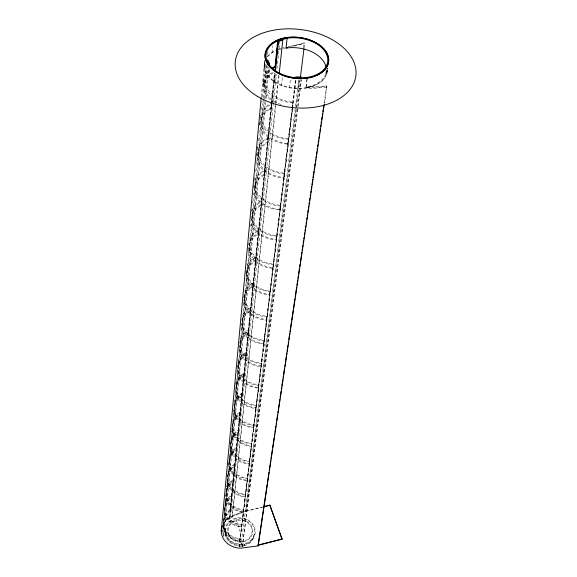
<?xml version="1.0" encoding="UTF-8"?>
<svg xmlns="http://www.w3.org/2000/svg" width="577" height="577" viewBox="0 0 577 577"><rect width="100%" height="100%" fill="white"/><g stroke="black" fill="none" stroke-linecap="round" stroke-linejoin="round"><path stroke-width="0.43" stroke-dasharray="2.88 2.16" d="M261.28 96.583L264.641 60.102M264.208 66.47L264.699 61.162M263.206 84.206L263.667 79.258M245.917 272.892L246.083 271.096M248.088 249.567L248.254 247.771M250.259 226.234L250.425 224.446M251.009 218.164L251.175 216.368M251.68 210.987L251.846 209.191M252.43 202.909L252.596 201.121M253.18 194.838L253.346 193.043M253.844 187.662L254.096 184.972M254.601 179.584L254.767 177.795M255.351 171.513L255.517 169.717M256.015 164.337L256.267 161.647M256.772 156.259L257.017 153.569M257.522 148.188L257.688 146.392M258.186 141.012L258.438 138.321M258.943 132.934L259.188 130.243M259.693 124.863L259.938 122.173M260.357 117.686L260.609 114.996M261.107 109.608L261.359 106.918M261.778 102.432L261.944 100.636M262.283 97.051L265.449 62.958M326.842 87.084C306.567 88.815 278.042 93.568 265.499 72.435L266.314 63.809M224.684 508.272L224.806 506.988M226.09 493.263L226.278 491.251M227.569 477.605L227.764 475.513A18.954 16.344 6.8 0 0 245.434 494.2L245.304 496.855A19.438 16.791 6.8 0 1 226.912 482.661M229.098 461.311L229.307 459.126M230.778 443.475L230.915 441.953M232.387 426.331L232.61 423.936M234.154 407.571L234.385 405.061M236 387.895L236.245 385.256M237.94 367.224L238.207 364.455M239.989 345.493L240.263 342.579M242.138 322.622L242.427 319.543M244.403 298.497L244.713 295.258M246.797 273.029L247.122 269.603M249.329 246.105L249.668 242.477M252.012 217.579L252.373 213.735M254.854 187.323L255.243 183.241M257.876 155.163L258.287 150.821M261.1 120.925L261.532 116.294M264.533 84.386L264.994 79.438M222.578 532.001L263.386 98.761M263.465 97.866L266.682 63.78M267.93 51.634L267.44 56.813L272.092 52.731L275.193 51.216M264.086 99.532L222.895 533.675L223.789 536.379L265.752 101.963M264.172 98.638L267.324 65.453M222.369 527.046L224.092 522.812C232.798 511.59 249.668 511.121 262.225 506.967M223.393 535.607L265.218 99.468M265.305 98.573L268.312 67.163M266.098 98.386L269.041 67.927M269.091 77.592L270.094 67.249M272.092 52.731L272.77 45.828M224.064 523.115L226.869 519.444M229.971 509.787L230.403 510.234L229.971 509.787L271.19 104.625M271.284 103.73L274.385 73.257M223.898 512.362A18.63 16.387 6.8 0 0 237.825 526.426L241.64 527.003L241.532 526.426A18.111 15.932 6.8 0 1 225.362 514.742A18.111 15.932 6.8 0 1 231.622 497.598L231.55 495.138A18.68 16.408 6.8 0 0 224.886 502.971M225.448 498.254A19.027 16.589 6.8 0 0 243.429 512.246L243.321 511.662A18.5 16.127 6.8 0 1 226.79 499.812A18.5 16.127 6.8 0 1 233.166 482.466L233.101 479.913A19.077 16.61 6.8 0 0 226.631 487.046M245.304 496.855L245.189 496.263A18.904 16.322 6.8 0 1 228.29 484.247A18.904 16.322 6.8 0 1 234.781 466.692L234.716 464.045A19.495 16.812 6.8 0 0 227.778 472.051M228.925 468.149A19.87 16.993 6.8 0 0 247.252 480.821L247.129 480.215A19.322 16.517 6.8 0 1 229.841 468.034A19.322 16.517 6.8 0 1 236.462 450.269L236.404 447.528A19.928 17.014 6.8 0 0 229.314 455.621M230.028 449.418A20.325 17.195 6.8 0 0 249.286 464.016L249.163 463.403A19.762 16.719 6.8 0 1 231.471 451.048A19.762 16.719 6.8 0 1 238.222 433.075L238.164 430.226A20.383 17.223 6.8 0 0 230.93 438.405M231.5 430.5A20.801 17.404 6.8 0 0 251.428 446.374L251.305 445.761A20.224 16.913 6.8 0 1 233.18 433.226A20.224 16.913 6.8 0 1 240.068 415.051L240.01 412.079A20.866 17.425 6.8 0 0 232.618 420.344M233.375 412.512A21.299 17.606 6.8 0 0 253.671 427.889L253.541 427.261A20.707 17.115 6.8 0 1 234.976 414.553A20.707 17.115 6.8 0 1 242.001 396.168L241.951 393.074A21.363 17.635 6.8 0 0 234.385 401.426M244.028 376.363L243.977 373.146L244.028 376.363A21.212 17.317 6.8 0 0 236.851 394.964A21.212 17.317 6.8 0 0 255.892 407.852L256.029 408.487A21.818 17.815 6.8 0 1 235.077 392.158M237.003 371.538A22.366 18.017 6.8 0 0 258.503 388.097L258.366 387.456A21.746 17.512 6.8 0 1 238.828 374.386A21.746 17.512 6.8 0 1 246.148 355.583L246.112 352.215A22.438 18.046 6.8 0 0 238.193 360.733M239.029 349.857A22.943 18.219 6.8 0 0 261.107 366.647L260.963 365.998A22.301 17.714 6.8 0 1 240.905 352.742A22.301 17.714 6.8 0 1 248.384 333.737L248.355 330.217A23.022 18.248 6.8 0 0 240.248 338.822M241.157 327.029A23.549 18.421 6.8 0 0 263.848 344.051L263.696 343.394A22.892 17.901 6.8 0 1 243.09 329.95A22.892 17.901 6.8 0 1 250.735 310.743L250.714 307.072A23.628 18.442 6.8 0 0 242.405 315.742M243.465 297.595A24.184 18.608 6.8 0 1 252.863 285.925L253.195 282.665A24.27 18.637 6.8 0 0 244.684 291.414M245.946 278.302A24.861 18.796 6.8 0 0 269.798 295.013L269.639 294.342A24.169 18.276 6.8 0 1 247.829 280.53A24.169 18.276 6.8 0 1 255.835 260.948L255.467 260.35L255.82 256.909A24.955 18.825 6.8 0 0 247.086 265.723M248.334 245.182A25.576 18.976 6.8 0 1 258.222 233.317L258.597 229.682A25.669 18.998 6.8 0 0 249.632 238.561M261.525 205.325L261.136 204.712L261.532 200.854L261.922 201.467L261.525 205.325A25.597 18.608 6.9 0 0 253.137 225.232A25.597 18.608 6.9 0 0 276.289 239.426L276.462 240.111A26.333 19.142 6.8 0 1 250.952 222.159M264.627 174.997L264.23 174.377L264.648 170.287L265.045 170.9L264.627 174.997A26.376 18.76 6.9 0 0 256.037 195.048A26.376 18.76 6.9 0 0 279.924 209.415L280.105 210.107A27.133 19.293 6.8 0 1 253.952 192.732M256.635 154.997A27.984 19.43 6.8 0 1 267.512 142.158L267.952 137.809L268.37 138.43L267.923 142.779A27.206 18.89 6.9 0 0 259.116 162.959A27.206 18.89 6.9 0 0 283.79 177.5L283.978 178.199A27.984 19.43 6.8 0 1 256.772 159.807M259.96 119.958A28.893 19.539 6.8 0 1 271.002 107.87L271.478 103.24A29.016 19.553 6.8 0 0 261.453 112.255M271.644 102.764L229.552 518.528L232.192 517.136L279.073 74.916M271.738 101.869L274.659 73.185M230.23 510.299L271.717 104.35M271.81 103.456L274.919 72.983M231.622 497.598L231.55 495.138M233.166 482.466L233.101 479.913M234.781 466.692L234.716 464.045M236.462 450.269L236.404 447.528M238.222 433.075L238.164 430.226M240.068 415.051L240.01 412.079M242.001 396.168L241.951 393.074M246.148 355.583L246.112 352.215M248.384 333.737L248.355 330.217M250.735 310.743L250.714 307.072M243.292 302.182A24.184 18.608 6.8 0 0 266.74 320.206L266.588 319.543A23.513 18.096 6.8 0 1 245.398 305.911A23.513 18.096 6.8 0 1 253.216 286.517L253.195 282.665M255.835 260.948L256.188 257.508L255.82 256.909M248.168 249.855A25.576 18.976 6.8 0 0 273.036 268.363L272.871 267.685A24.861 18.45 6.8 0 1 250.411 253.678A24.861 18.45 6.8 0 1 258.597 233.93L258.972 230.288L258.597 229.682M259.672 122.346A28.893 19.539 6.8 0 0 288.103 144.192L287.909 143.485A28.093 18.991 6.9 0 1 262.398 128.772A28.093 18.991 6.9 0 1 271.435 108.498L271.904 103.867M229.552 518.528L271.983 104.278M272.077 103.384L275.2 72.918M274.537 82.107L275.597 71.779M226.84 519.747L230.504 517.165L276.419 74.015M276.974 68.634L279.852 40.844M275.496 103.925L232.192 517.136M275.597 103.023L278.525 75.234M281.475 85.663L282.506 76.2M289.423 87.992L290.527 78.544M223.472 522.387A17.786 15.759 6.8 0 0 240.119 538.752L240.039 539.344L291.897 109.075M292.005 108.18L295.46 79.597M241.532 526.426L241.763 524.536A18.161 15.954 6.8 0 1 224.785 507.147M243.321 511.662L243.559 509.693A18.551 16.149 6.8 0 1 226.985 497.821A18.551 16.149 6.8 0 1 233.375 480.446M245.189 496.263L245.434 494.2M247.129 480.215L247.389 478.066A19.38 16.545 6.8 0 1 230.05 465.863A19.38 16.545 6.8 0 1 236.685 448.069M249.163 463.403L249.437 461.146A19.82 16.74 6.8 0 1 231.694 448.769A19.82 16.74 6.8 0 1 238.46 430.774M251.305 445.761L251.586 443.396A20.282 16.942 6.8 0 1 233.411 430.846A20.282 16.942 6.8 0 1 240.313 412.634M253.541 427.261L253.844 424.787A20.772 17.144 6.8 0 1 235.214 412.05A20.772 17.144 6.8 0 1 242.261 393.637M255.892 407.852L256.21 405.249A21.277 17.346 6.8 0 1 237.104 392.338A21.277 17.346 6.8 0 1 244.295 373.708M258.366 387.456L258.698 384.715A21.818 17.541 6.8 0 1 239.094 371.624A21.818 17.541 6.8 0 1 246.437 352.792M260.963 365.998L261.309 363.113A22.38 17.736 6.8 0 1 241.186 349.835A22.38 17.736 6.8 0 1 248.687 330.801M263.696 343.394L264.064 340.351A22.972 17.93 6.8 0 1 243.386 326.885A22.972 17.93 6.8 0 1 251.053 307.656M266.588 319.543L266.978 316.333A23.599 18.118 6.8 0 1 245.708 302.68A23.599 18.118 6.8 0 1 253.548 283.264M269.639 294.342L270.05 290.952A24.263 18.298 6.8 0 1 248.16 277.111A24.263 18.298 6.8 0 1 256.188 257.508M272.871 267.685L273.303 264.093A24.955 18.471 6.9 0 1 250.757 250.065A24.955 18.471 6.9 0 1 258.972 230.288M276.289 239.426L276.751 235.611A25.698 18.63 6.9 0 1 253.505 221.402A25.698 18.63 6.9 0 1 261.922 201.467M279.924 209.415L280.415 205.369A26.484 18.774 6.9 0 1 256.426 190.973A26.484 18.774 6.9 0 1 265.045 170.9M283.79 177.5L284.31 173.187A27.321 18.904 6.9 0 1 259.527 158.617A27.321 18.904 6.9 0 1 268.37 138.43M287.909 143.485L288.464 138.884A28.208 19.005 6.9 0 1 262.989 124.452A28.208 19.005 6.9 0 1 271.19 104.221M292.409 106.334L292.907 102.237A29.16 19.084 6.9 0 1 267.663 89.55A29.16 19.084 6.9 0 1 270.844 69.947M239.138 546.83L292.207 109.053M292.265 108.44L295.785 79.388M241.64 527.003L243.516 512.232M243.429 512.246L245.398 496.819M247.252 480.821L249.423 463.944M249.286 464.016L251.543 446.353M251.428 446.374L253.786 427.86M253.671 427.889L256.246 408.437M256.029 408.487L258.662 388.061M258.503 388.097L261.309 366.604M261.107 366.647L264.417 343.928M263.848 344.051L266.963 320.163M266.74 320.206L269.971 294.984M269.798 295.013L273.202 268.327M273.036 268.363L276.599 240.082M276.462 240.111L280.227 210.086M280.105 210.107L284.209 178.163M283.978 178.199L288.349 144.149M288.103 144.192L292.741 107.827M292.51 107.863L292.907 102.237M239.282 547.104L292.467 109.298M292.575 108.418L296.102 79.366M240.977 546.383L295.359 107.409M295.474 106.521L298.792 79.698M297.811 88.93L299.088 78.631M262.773 507.125L246.141 511.229L245.881 510.724L299.658 79.099M303.56 47.819L304.173 42.857L288.103 46.802M300.163 79.258L246.141 511.229L230.504 517.165M304.079 47.956L304.634 43.484L304.173 42.857M264.677 61.674L264.006 67.004L265.499 72.435M242.29 546.801L297.631 107.401M297.739 106.507L301.115 79.713M242.434 547.075L297.948 107.243M298.057 106.348L301.446 79.532M247.345 480.728L245.55 494.792A19.495 16.812 6.8 0 1 227.107 480.576M306.805 79.193L305.969 87.928L326.914 86.593L324.44 103.124M307.137 79.013L305.969 87.928L313.455 85.987A31.807 20.556 6.9 0 0 327.137 68.201M325.839 73.329L326.358 69.767M326.741 73.553L327.527 68.209M326.791 73.293L327.57 68.021M324.159 102.807L326.69 85.886L305.752 87.214A30.754 19.87 6.9 0 0 326.33 69.889M254.277 534.338A14.504 12.918 6.8 0 1 230.36 540.512A14.504 12.918 6.8 0 1 235.762 518.766A14.504 12.918 6.8 0 1 254.277 534.338C251.399 550.783 224.922 547.926 225.65 531.229M222.39 526.743L224.092 522.812M253.541 537.764C247.807 552.102 224.258 546.7 225.023 531.237M230.144 509.722L227.374 511.864A18.298 16.214 6.8 0 0 223.609 517.461M245.881 510.724L230.173 516.682A18.918 16.848 6.8 0 0 223.501 522.841M278.294 49.694L285.182 48.006M289.488 46.946L304.115 43.354M293.715 46.167L304.634 43.484M239.383 531.006L240.14 531.107L235.906 518.723M240.227 539.322L236.476 538.752A18.298 16.214 6.8 0 1 222.7 524.024M271.002 107.87L271.435 108.498M267.512 142.158L267.923 142.779M258.222 233.317L258.597 233.93M252.863 285.925L253.216 286.517M326.69 85.886L326.914 86.593M288.464 138.884L288.666 139.591A29.016 19.553 6.8 0 1 260.4 120.961M284.31 173.187L284.497 173.886A28.1 19.445 6.8 0 1 257.039 154.665M280.415 205.369L280.595 206.061A27.242 19.315 6.8 0 1 253.887 185.455M276.751 235.611L276.924 236.296A26.434 19.164 6.8 0 1 251.183 217.522M273.303 264.093L273.469 264.771A25.669 18.998 6.8 0 1 248.795 247.807M270.05 290.952L270.209 291.623A24.955 18.825 6.8 0 1 245.982 273.332M266.978 316.333L267.129 316.997A24.27 18.637 6.8 0 1 243.71 299.715M264.064 340.351L264.216 341.007A23.628 18.442 6.8 0 1 241.337 323.199M261.309 363.113L261.453 363.762A23.022 18.248 6.8 0 1 239.195 346.193M258.698 384.715L258.835 385.357A22.438 18.046 6.8 0 1 237.262 368.775M256.21 405.249L256.347 405.883A21.89 17.837 6.8 0 1 235.221 388.79M253.844 424.787L253.974 425.408A21.363 17.635 6.8 0 1 233.613 410.009M251.586 443.396L251.716 444.016A20.866 17.425 6.8 0 1 231.629 427.391M249.437 461.146L249.56 461.759A20.383 17.223 6.8 0 1 230.072 446.252M247.389 478.066L247.511 478.665A19.928 17.014 6.8 0 1 228.355 462.502M243.559 509.693L243.674 510.277A19.077 16.61 6.8 0 1 225.477 495.405M241.763 524.536L241.871 525.12A18.68 16.408 6.8 0 1 223.97 509.606M225.657 534.742L225.968 536.473M327.246 68.851A31.685 20.476 6.9 0 1 293.816 87.942A31.685 20.476 6.9 0 1 264.591 62.02M267.562 56.308A31.685 20.476 6.9 0 1 275.864 50.192M278.323 49.189A31.685 20.476 6.9 0 1 280.646 48.439M281.453 48.223A31.685 20.476 6.9 0 1 284.771 47.509M224.987 505.553A18.161 15.954 6.8 0 1 231.817 495.657M225.03 504.118A18.63 16.387 6.8 0 1 231.355 497.078M280.905 104.538A29.03 19.07 6.9 0 1 273.722 72.68M274.443 102.439A29.86 19.618 6.8 0 1 273.173 72.053M293.109 102.944A29.99 19.632 6.8 0 1 266.372 89.817A29.99 19.632 6.8 0 1 270.166 69.276M233.671 405.321A21.299 17.606 6.8 0 1 234.154 403.943M234.442 403.28A21.299 17.606 6.8 0 1 241.691 395.606M239.462 343.156A22.943 18.219 6.8 0 1 239.974 341.743M240.284 341.05A22.943 18.219 6.8 0 1 248.052 333.153M222.534 525.863A18.248 16.185 6.8 0 0 240.003 541.132L239.902 540.562A17.743 15.738 6.8 0 1 224.071 529.037A17.743 15.738 6.8 0 1 230.216 512.095L229.956 511.583A18.248 16.185 6.8 0 0 223.436 519.314M236 384.224A21.818 17.815 6.8 0 1 243.71 375.8M235.402 384.397A21.89 17.837 6.8 0 1 243.977 373.146M232.394 422.746A20.801 17.404 6.8 0 1 239.765 414.495M227.893 474.705A18.954 16.344 6.8 0 1 234.998 464.579M230.713 440.698A20.325 17.195 6.8 0 1 237.926 432.534M227.922 473.349A19.438 16.791 6.8 0 1 234.507 466.158M257.183 149.869A28.1 19.445 6.8 0 1 267.952 137.809M226.444 489.058A19.027 16.589 6.8 0 1 232.892 481.939M223.587 520.8A17.786 15.759 6.8 0 1 230.403 510.234M229.458 457.006A19.87 16.993 6.8 0 1 236.181 449.735M241.59 320.257A23.549 18.421 6.8 0 1 242.116 318.821M242.434 318.129A23.549 18.421 6.8 0 1 250.396 310.159M246.768 269.156A24.861 18.796 6.8 0 1 255.467 260.35M251.745 211.269A26.434 19.164 6.8 0 1 261.532 200.854M254.587 180.752A27.242 19.315 6.8 0 1 264.648 170.287M251.961 213.634A26.333 19.142 6.8 0 1 261.136 204.712M254.796 183.342A27.133 19.293 6.8 0 1 264.23 174.377M236.952 367.087A22.366 18.017 6.8 0 1 237.435 364.916M237.933 363.517A22.366 18.017 6.8 0 1 245.824 355.006M244.626 544.212A15.283 2.835 76.4 0 1 239.289 538.233M229.401 535.261L228.42 532.585A11.98 10.667 6.8 0 1 243.105 520.584A11.98 10.667 6.8 0 1 249.444 537.851A11.98 10.667 6.8 0 1 229.401 535.261M228.831 535.499L227.792 532.679A12.622 11.237 6.8 0 1 243.263 520.05A12.622 11.237 6.8 0 1 249.935 538.226A12.622 11.237 6.8 0 1 228.831 535.499M229.934 540.93A15.139 13.48 6.8 0 0 254.89 534.475A15.139 13.48 6.8 0 0 235.567 518.233A15.139 13.48 6.8 0 0 229.934 540.93"/><path stroke-width="0.87" d="M221.236 531.266L261.201 97.477M269.3 65.244L269.473 63.448L267.836 60.066L267.014 60.188L268.658 63.571L269.473 63.448M275.02 66.982L277.667 40.981L287.101 38.212A31.021 19.885 6.9 0 1 326.12 53.452A31.021 19.885 6.9 0 1 307.036 77.412L299.016 77.909L296.001 77.628L295.785 76.914L301.454 77.029L301.67 77.744M275.301 66.91L275.481 65.114M275.756 62.431L276.123 58.847M276.311 57.051L276.671 53.466M276.859 51.67L277.22 48.086M277.407 46.297L277.862 41.811M275.193 70.3L278.128 41.623L277.667 40.981M275.344 70.3L275.676 66.997L275.229 66.369A29.99 19.632 6.8 0 0 272.193 67.927M275.38 71.122L278.41 41.551L282.773 40.008L282.312 39.373M279.261 73.128L282.773 40.008M325.955 66.665A30.754 19.87 6.9 0 0 286.026 48.057L287.101 38.212L286.639 37.577C274.919 38.457 260.335 49.059 266.473 62.085C274.58 75.782 292.373 79.951 307.26 78.126A32.081 20.563 6.9 0 0 326.986 53.344A32.081 20.563 6.9 0 0 286.639 37.577M300.386 77.469L303.964 48.85M258.193 544.45L267.238 483.901M267.504 482.12L268.969 472.325M269.235 470.543L270.7 460.749M270.966 458.967L272.423 449.173M272.69 447.399L274.154 437.604M274.421 435.823L274.688 434.041M274.955 432.26L275.885 426.028M276.152 424.246L276.419 422.465M276.679 420.683L277.616 414.452M277.876 412.67L278.143 410.889M278.41 409.107L279.34 402.876M279.607 401.094L279.874 399.313M280.141 397.531L281.071 391.3M281.338 389.518L281.605 387.737M281.872 385.955L282.802 379.724M283.069 377.942L283.329 376.161M283.595 374.379L284.526 368.148M284.793 366.366L285.06 364.585M285.327 362.803L286.257 356.572M286.524 354.79L286.791 353.009M287.058 351.227L287.988 344.996M288.255 343.214L288.522 341.433M288.781 339.658L289.719 333.419M289.979 331.638L290.245 329.864M290.512 328.082L291.443 321.843M291.71 320.069L293.174 310.275M293.441 308.493L294.905 298.698M295.172 296.917L296.628 287.122M296.895 285.341L297.696 279.996M297.963 278.215L298.359 275.546M298.626 273.765L299.427 268.42M299.687 266.639L300.09 263.97M300.357 262.189L301.151 256.844M301.418 255.063L301.814 252.394M302.081 250.613L302.348 248.831M302.615 247.05L302.882 245.268M303.149 243.487L303.545 240.818M303.812 239.037L304.079 237.255M304.346 235.474L304.743 232.805M305.009 231.024L305.276 229.242M305.543 227.461L305.81 225.679M306.077 223.898L306.474 221.229M306.74 219.448L307.007 217.666M307.267 215.885L307.534 214.103M307.801 212.329L308.205 209.653M308.464 207.871L308.731 206.09M308.998 204.308L309.265 202.534M309.532 200.753L309.928 198.077M310.195 196.295L310.462 194.514M310.729 192.74L310.996 190.958M311.263 189.177L311.659 186.501M311.926 184.719L312.193 182.945M312.46 181.164L312.72 179.382M312.986 177.601L313.39 174.925M313.657 173.15L313.917 171.369M314.184 169.588L314.451 167.806M314.717 166.025L315.114 163.356M315.381 161.574L315.648 159.793M315.915 158.011L316.182 156.23M316.448 154.448L316.845 151.78M317.112 149.998L317.379 148.217M317.646 146.435L317.913 144.654M318.172 142.872L318.576 140.204M318.843 138.422L319.11 136.641M319.369 134.859L319.636 133.078M319.903 131.296L320.307 128.628M320.567 126.846L320.834 125.065M321.1 123.283L321.367 121.502M321.634 119.72L322.031 117.052M322.298 115.27L322.565 113.489M322.832 111.707L323.098 109.926M323.365 108.144L323.762 105.476M221.748 526.902A18.918 16.848 6.8 0 0 240.854 548.15L258.171 545.907L324.303 104.011M258.171 545.907L258.063 545.337L282.088 539.221L269.82 505.091L263.913 506.548M282.088 539.221L269.82 505.091M258.107 545.041L282.139 538.918M263.646 506.909L269.776 505.394M286.026 48.057L287.764 47.631M307.036 77.412L307.26 78.126M272.842 68.533A29.16 19.084 6.9 0 1 275.676 66.997M299.016 77.909A31.021 19.885 6.9 0 1 267.613 62.15A31.021 19.885 6.9 0 1 279.946 39.95M276.441 72.183A31.959 20.483 6.9 0 0 328.219 63.629A31.959 20.483 6.9 0 0 285.983 37.765A31.959 20.483 6.9 0 0 276.441 72.183M257.436 96.359A60.722 39.25 6.9 0 0 355.309 78.876A60.722 39.25 6.9 0 0 274.089 30.127A60.722 39.25 6.9 0 0 257.436 96.359"/></g></svg>
